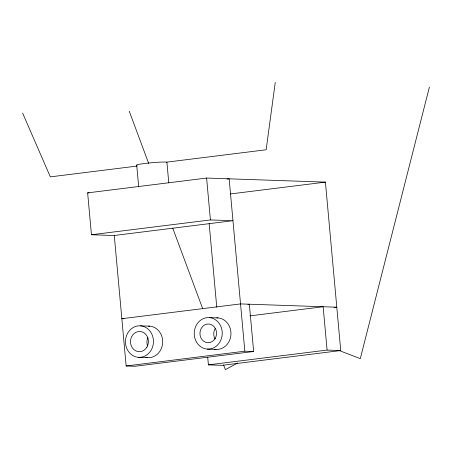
<?xml version="1.0" encoding="UTF-8"?>
<svg xmlns="http://www.w3.org/2000/svg" width="452" height="452" viewBox="0 0 452 452"><rect width="100%" height="100%" fill="white"/><g stroke="black" fill="none" stroke-linecap="round" stroke-linejoin="round"><path stroke-width="0.68" d="M275.257 82.377L266.149 149.77L166.573 162.166M429.4 87.083L360.295 358.628L339.254 350.56M237.735 363.018L225.35 369.623L223.627 365.001M136.922 166.082L50.319 176.868L22.6 113.006M91.451 234.752L210.412 219.938L232.966 220.706L114 235.52L91.451 234.752L87.637 192.874L206.604 178.054L325.412 182.116L340.74 350.549L222.051 365.329L208.4 364.866L207.7 357.176M227.051 179.088L229.153 178.828L244.837 351.198L253.651 351.498L249.351 304.219L247.956 304.394M230.463 193.942L325.412 182.116M249.837 315.875L323.146 306.744L327.09 350.08L340.74 350.549M334.005 307.558L336.796 307.207L240.537 303.919L121.848 318.7L123.955 318.773M114.237 235.074L126.148 365.979L244.837 351.198M253.651 351.498L134.962 366.278L126.148 365.979M208.4 364.866L327.09 350.08M87.637 192.874L89.05 192.919M209.259 317.609A15.78 14.006 -88 0 1 219.83 342.107A15.78 14.006 -88 0 1 195.631 340.339A15.78 14.006 -88 0 1 209.259 317.609L217.971 317.903M140.47 325.841A15.78 14.006 -88 0 1 151.041 350.34A15.78 14.006 -88 0 1 126.842 348.577A15.78 14.006 -88 0 1 140.47 325.841L149.691 326.158M207.225 349.097L215.932 349.39M138.436 357.329L147.657 357.645M129.249 111.192L148.668 163.409M172.754 228.181L202.739 308.818M206.604 178.054L210.412 219.938M209.152 223.604L216.762 307.23M168.788 182.89L166.924 162.392A15.182 0.977 -5.2 0 0 150.488 162.861A15.182 0.977 -5.2 0 0 137.058 165.274M136.707 165.048L138.696 186.913M216.751 317.875A15.78 14.006 -88 0 1 230.921 334.666A15.78 14.006 -88 0 1 214.723 349.243M148.476 326.129A15.78 14.006 -88 0 1 162.618 343.266A15.78 14.006 -88 0 1 145.838 357.379M215.09 339.028A9.362 8.305 -88 0 1 215.158 328.627M147.589 346.029A10.108 8.972 -88 0 1 147.883 337.684M146.877 347.198A10.108 8.972 -88 0 0 140.103 331.497A10.108 8.972 -88 0 0 131.374 346.062A10.108 8.972 -88 0 0 146.877 347.198M215.118 338.542A9.362 8.305 -88 0 0 208.847 324.011A9.362 8.305 -88 0 0 200.761 337.497A9.362 8.305 -88 0 0 215.118 338.542"/></g></svg>
